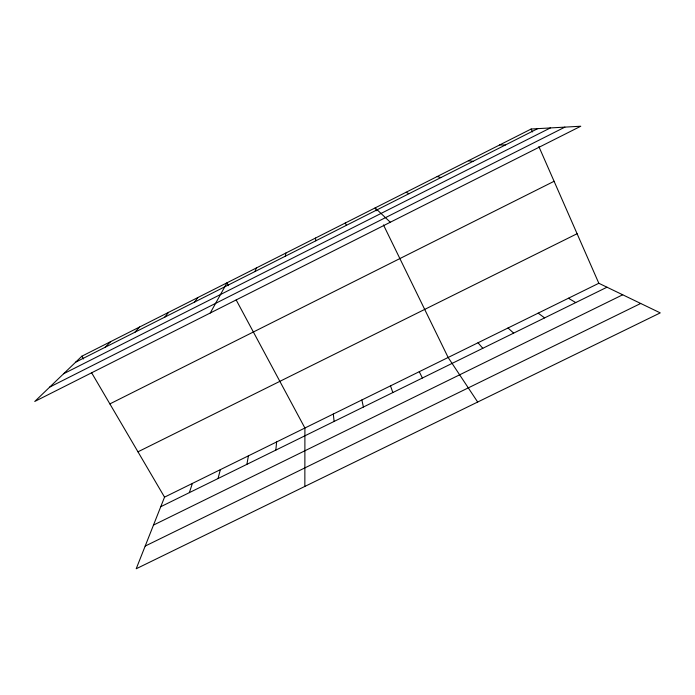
<?xml version="1.0" encoding="UTF-8"?>
<svg xmlns="http://www.w3.org/2000/svg" width="695" height="695" viewBox="0 0 695 695"><rect width="100%" height="100%" fill="white"/><g stroke="black" fill="none" stroke-linecap="round" stroke-linejoin="round"><path stroke-width="1.04" d="M304.853 486.422L304.905 428.016L236.178 299.953M275.837 450.099L276.61 441.951M285.324 256.203L285.871 253.041M246.89 464.338L248.419 455.833M218.056 478.516L220.35 469.655M189.353 492.642L192.393 483.425M254.978 271.545L256.359 267.966M598.829 283.273L164.541 497.142L136.203 568.771L660.25 312.889L598.829 283.273L538.851 146.558M210.255 313.002L226.978 282.822L228.507 285.68M194.687 302.021L197.719 297.616M164.732 317.155L168.581 312.35M134.908 332.227L139.565 327.024M105.214 347.239L110.67 341.636M81.897 356.179L34.75 401.467L580.768 126.229L531.154 129.018L81.897 356.179L83.522 358.95M75.642 362.182L537.695 128.645M63.584 373.762L550.336 127.941M49.762 387.046L564.887 127.124M109.88 403.908L554.089 181.291M137.966 451.82L577.093 233.72M160.762 506.707L606.987 287.209M153.482 525.09L622.703 294.784M145.177 546.079L640.712 303.463M499.679 144.934L505.291 145.02M468.343 160.78L473.043 161.327M437.146 176.547L440.934 177.555M406.08 192.254L408.973 193.705M568.441 298.242L575.729 302.577M538.173 313.141L544.619 317.884M508.036 327.988L513.631 333.122M390.312 222.235L375.152 207.892L376.534 210.733M478.03 342.765L482.79 348.299M477.674 402.04L448.153 357.482L383.449 224.902M91.644 372.807L164.541 497.142M419.267 371.703L422.395 378.002M345.267 223.008L346.414 225.328M531.154 129.018L532.44 131.937M390.503 385.864L392.84 392.545M361.852 399.972L363.407 407.027M315.504 238.055L315.799 240.8M333.322 414.02L334.095 421.439"/></g></svg>
